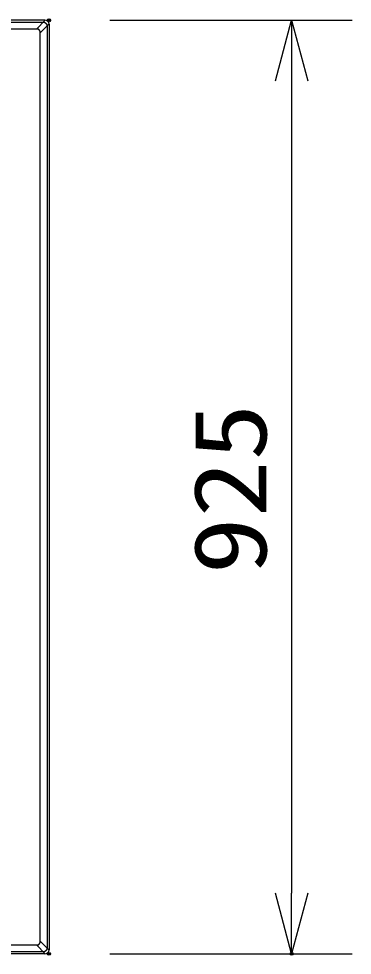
# Model space of a CAD drawing. Units: millimetres, scale not verified. Extents: x -63 to 63, y -57 to 57.
# Drawn here: x 7 to 18, y 0.73 to 31.66 of the extents above; entities that cross this region are included whole.
import ezdxf
from ezdxf.enums import TextEntityAlignment as Align

# ---------------------------------------------------------------- set-up
doc = ezdxf.new("R2010")
doc.units = ezdxf.units.MM
doc.header["$LTSCALE"] = 0.190236
doc.header["$PDMODE"] = 32
doc.header["$PDSIZE"] = 0.0951
for name, color, linetype in [('0-2_SUNPO', 3, 'Continuous'), ('0-3_GAIKEI', 1, 'Continuous'), ('0-5_WAKU', 1, 'Continuous')]:
    doc.layers.add(name, color=color, linetype=linetype)
doc.styles.add('ＭＳ ゴシック', font='')
doc.styles.get('ＭＳ ゴシック').set_extended_font_data('MS Gothic')

# ---------------------------------------------------------------- blocks, each defined once
blk = doc.blocks.new('_OPEN30')
at = {"layer": '0-3_GAIKEI', "color": 7}
blk.add_line((0, 0), (-1, 0), dxfattribs=at)
blk.add_lwpolyline([(-1, 0.26795), (0, 0), (-1, -0.26795)], dxfattribs=at)

msp = doc.modelspace()

# ---------------------------------------------------------------- linework, layer by layer
at = {"layer": '0-2_SUNPO'}
for p, q in [((10.0014, 31.616), (18.0014, 31.616)), ((16.0014, 29.616), (16.0014, 2.7759)), ((10.0014, 0.7759), (18.0014, 0.7759))]:
    msp.add_line(p, q, dxfattribs=at)
at = {"layer": '0-3_GAIKEI', "color": 7}
for p, q in [((7.8681, 31.616), (-43.6654, 31.616)), ((8.0014, 31.4826), (8.0014, 0.9092)), ((7.8681, 0.7759), (-43.6654, 0.7759))]:
    msp.add_line(p, q, dxfattribs=at)
at = {"layer": '0-3_GAIKEI'}
for p, q in [((7.5863, 31.3235), (7.8783, 31.6156)), ((-43.604, 31.5518), (7.8067, 31.5518)), ((7.6037, 31.3235), (-43.401, 31.3235)), ((8.001, 31.4929), (7.7089, 31.2008)), ((7.9373, 31.4213), (7.9373, 0.9705)), ((7.7089, 1.1736), (7.7089, 31.2182)), ((-43.401, 1.0684), (7.6037, 1.0684)), ((7.8783, 0.7763), (7.5863, 1.0684)), ((7.7089, 1.191), (8.001, 0.899)), ((7.8068, 0.84), (-43.6041, 0.84))]:
    msp.add_line(p, q, dxfattribs=at)
for points in [[(7.6173, 31.3226), (7.6163, 31.3227), (7.6154, 31.3229), (7.6144, 31.323), (7.6134, 31.323), (7.6124, 31.3231), (7.6115, 31.3232), (7.6105, 31.3233), (7.6095, 31.3233), (7.6085, 31.3234), (7.6076, 31.3234), (7.6066, 31.3234), (7.6056, 31.3235), (7.6046, 31.3235), (7.6037, 31.3235), (7.6037, 31.3235)], [(7.6535, 31.3115), (7.6526, 31.3119), (7.6517, 31.3124), (7.6508, 31.3128), (7.65, 31.3132), (7.6491, 31.3136), (7.6482, 31.314), (7.6473, 31.3144), (7.6464, 31.3148), (7.6455, 31.3152), (7.6446, 31.3156), (7.6437, 31.3159), (7.6428, 31.3163), (7.6419, 31.3166), (7.641, 31.317), (7.64, 31.3173), (7.6391, 31.3176), (7.6382, 31.3179), (7.6373, 31.3182), (7.6363, 31.3185), (7.6354, 31.3188), (7.6345, 31.3191), (7.6335, 31.3194), (7.6326, 31.3196), (7.6317, 31.3199), (7.6307, 31.3201), (7.6298, 31.3204), (7.6288, 31.3206), (7.6279, 31.3208), (7.6269, 31.321), (7.626, 31.3212), (7.625, 31.3214), (7.624, 31.3216), (7.6231, 31.3218), (7.6221, 31.3219), (7.6212, 31.3221), (7.6202, 31.3222), (7.6192, 31.3224), (7.6183, 31.3225), (7.6173, 31.3226)], [(7.6832, 31.2881), (7.6826, 31.2889), (7.6819, 31.2896), (7.6813, 31.2903), (7.6806, 31.291), (7.6799, 31.2917), (7.6792, 31.2924), (7.6786, 31.2931), (7.6779, 31.2938), (7.6772, 31.2945), (7.6765, 31.2952), (7.6757, 31.2958), (7.675, 31.2965), (7.6743, 31.2971), (7.6736, 31.2978), (7.6728, 31.2984), (7.6721, 31.2991), (7.6713, 31.2997), (7.6706, 31.3003), (7.6698, 31.3009), (7.669, 31.3015), (7.6683, 31.3021), (7.6675, 31.3027), (7.6667, 31.3033), (7.6659, 31.3038), (7.6651, 31.3044), (7.6643, 31.305), (7.6635, 31.3055), (7.6627, 31.3061), (7.6619, 31.3066), (7.6611, 31.3071), (7.6602, 31.3076), (7.6594, 31.3081), (7.6586, 31.3086), (7.6577, 31.3091), (7.6569, 31.3096), (7.656, 31.3101), (7.6552, 31.3106), (7.6543, 31.311), (7.6535, 31.3115)], [(7.7024, 31.2555), (7.7021, 31.2564), (7.7017, 31.2574), (7.7014, 31.2583), (7.701, 31.2592), (7.7006, 31.2601), (7.7002, 31.261), (7.6999, 31.2619), (7.6995, 31.2628), (7.6991, 31.2636), (7.6986, 31.2645), (7.6982, 31.2654), (7.6978, 31.2663), (7.6973, 31.2672), (7.6969, 31.268), (7.6965, 31.2689), (7.696, 31.2697), (7.6955, 31.2706), (7.695, 31.2715), (7.6946, 31.2723), (7.6941, 31.2731), (7.6936, 31.274), (7.6931, 31.2748), (7.6925, 31.2756), (7.692, 31.2765), (7.6915, 31.2773), (7.6909, 31.2781), (7.6904, 31.2789), (7.6898, 31.2797), (7.6893, 31.2805), (7.6887, 31.2813), (7.6881, 31.2821), (7.6875, 31.2829), (7.6869, 31.2836), (7.6863, 31.2844), (7.6857, 31.2852), (7.6851, 31.2859), (7.6845, 31.2867), (7.6839, 31.2874), (7.6832, 31.2881)], [(7.7089, 31.2182), (7.7089, 31.2192), (7.7089, 31.2202), (7.7089, 31.2212), (7.7088, 31.2221), (7.7088, 31.2231), (7.7087, 31.2241), (7.7087, 31.2251), (7.7086, 31.226), (7.7085, 31.227), (7.7085, 31.228), (7.7084, 31.229), (7.7083, 31.2299), (7.7082, 31.2309), (7.7081, 31.2319), (7.7079, 31.2328), (7.7078, 31.2338), (7.7077, 31.2348), (7.7075, 31.2357), (7.7073, 31.2367), (7.7072, 31.2377), (7.707, 31.2386), (7.7068, 31.2396), (7.7066, 31.2405), (7.7064, 31.2415), (7.7062, 31.2424), (7.706, 31.2434), (7.7058, 31.2443), (7.7055, 31.2453), (7.7053, 31.2462), (7.705, 31.2472), (7.7048, 31.2481), (7.7045, 31.249), (7.7042, 31.25), (7.704, 31.2509), (7.7037, 31.2518), (7.7034, 31.2528), (7.703, 31.2537), (7.7027, 31.2546), (7.7024, 31.2555)], [(7.8039, 31.5519), (7.8049, 31.5519), (7.8058, 31.5518), (7.8067, 31.5518), (7.8076, 31.5518), (7.8085, 31.5518), (7.8094, 31.5517), (7.8103, 31.5517), (7.8112, 31.5517), (7.8121, 31.5516), (7.813, 31.5516), (7.814, 31.5515), (7.8149, 31.5514), (7.8158, 31.5513), (7.8167, 31.5513), (7.8176, 31.5512), (7.8185, 31.5511), (7.8194, 31.551), (7.8203, 31.5509), (7.8212, 31.5508), (7.8221, 31.5506), (7.823, 31.5505), (7.8239, 31.5504), (7.8248, 31.5502), (7.8257, 31.5501), (7.8266, 31.5499), (7.8275, 31.5498), (7.8284, 31.5496), (7.8293, 31.5494), (7.8302, 31.5493), (7.8311, 31.5491), (7.832, 31.5489), (7.8329, 31.5487), (7.8338, 31.5485), (7.8346, 31.5483), (7.8355, 31.5481), (7.8364, 31.5479), (7.8373, 31.5476), (7.8382, 31.5474), (7.8391, 31.5472)], [(7.8391, 31.5472), (7.8399, 31.5469), (7.8408, 31.5467), (7.8417, 31.5464), (7.8426, 31.5462), (7.8434, 31.5459), (7.8443, 31.5456), (7.8452, 31.5454), (7.846, 31.5451), (7.8469, 31.5448), (7.8478, 31.5445), (7.8486, 31.5442), (7.8495, 31.5439), (7.8503, 31.5436), (7.8512, 31.5433), (7.852, 31.5429), (7.8529, 31.5426), (7.8537, 31.5423), (7.8546, 31.5419), (7.8554, 31.5416), (7.8563, 31.5412), (7.8571, 31.5409), (7.8579, 31.5405), (7.8588, 31.5401), (7.8596, 31.5397), (7.8604, 31.5394), (7.8612, 31.539), (7.8621, 31.5386), (7.8629, 31.5382), (7.8637, 31.5378), (7.8645, 31.5374), (7.8653, 31.5369), (7.8661, 31.5365), (7.8669, 31.5361), (7.8677, 31.5357), (7.8685, 31.5352), (7.8693, 31.5348), (7.8701, 31.5343), (7.8709, 31.5339), (7.8717, 31.5334)], [(7.8717, 31.5334), (7.8725, 31.533), (7.8733, 31.5325), (7.874, 31.532), (7.8748, 31.5315), (7.8756, 31.531), (7.8763, 31.5306), (7.8771, 31.5301), (7.8779, 31.5296), (7.8786, 31.529), (7.8794, 31.5285), (7.8801, 31.528), (7.8809, 31.5275), (7.8816, 31.527), (7.8823, 31.5264), (7.8831, 31.5259), (7.8838, 31.5254), (7.8845, 31.5248), (7.8853, 31.5243), (7.886, 31.5237), (7.8867, 31.5231), (7.8874, 31.5226), (7.8881, 31.522), (7.8888, 31.5214), (7.8895, 31.5208), (7.8902, 31.5202), (7.8909, 31.5197), (7.8916, 31.5191), (7.8923, 31.5185), (7.893, 31.5179), (7.8936, 31.5172), (7.8943, 31.5166), (7.895, 31.516), (7.8957, 31.5154), (7.8963, 31.5148), (7.897, 31.5141), (7.8976, 31.5135), (7.8983, 31.5128), (7.8989, 31.5122), (7.8995, 31.5115)], [(7.8995, 31.5115), (7.9002, 31.5109), (7.9008, 31.5102), (7.9014, 31.5096), (7.902, 31.5089), (7.9027, 31.5082), (7.9033, 31.5076), (7.9039, 31.5069), (7.9045, 31.5062), (7.9051, 31.5055), (7.9057, 31.5048), (7.9063, 31.5041), (7.9068, 31.5034), (7.9074, 31.5027), (7.908, 31.502), (7.9086, 31.5013), (7.9091, 31.5006), (7.9097, 31.4998), (7.9102, 31.4991), (7.9108, 31.4984), (7.9113, 31.4977), (7.9119, 31.4969), (7.9124, 31.4962), (7.9129, 31.4954), (7.9134, 31.4947), (7.914, 31.494), (7.9145, 31.4932), (7.915, 31.4924), (7.9155, 31.4917), (7.916, 31.4909), (7.9165, 31.4902), (7.917, 31.4894), (7.9174, 31.4886), (7.9179, 31.4878), (7.9184, 31.4871), (7.9188, 31.4863), (7.9193, 31.4855), (7.9198, 31.4847), (7.9202, 31.4839), (7.9207, 31.4831)], [(7.9207, 31.4831), (7.9211, 31.4823), (7.9215, 31.4815), (7.9219, 31.4807), (7.9224, 31.4799), (7.9228, 31.4791), (7.9232, 31.4783), (7.9236, 31.4775), (7.924, 31.4766), (7.9244, 31.4758), (7.9248, 31.475), (7.9252, 31.4742), (7.9255, 31.4733), (7.9259, 31.4725), (7.9263, 31.4717), (7.9266, 31.4708), (7.927, 31.47), (7.9273, 31.4692), (7.9277, 31.4683), (7.928, 31.4675), (7.9284, 31.4666), (7.9287, 31.4658), (7.929, 31.4649), (7.9293, 31.4641), (7.9296, 31.4632), (7.9299, 31.4623), (7.9302, 31.4615), (7.9305, 31.4606), (7.9308, 31.4597), (7.9311, 31.4589), (7.9313, 31.458), (7.9316, 31.4571), (7.9319, 31.4563), (7.9321, 31.4554), (7.9324, 31.4545), (7.9326, 31.4536), (7.9328, 31.4528), (7.9331, 31.4519), (7.9333, 31.451), (7.9335, 31.4501)], [(7.9335, 31.4501), (7.9337, 31.4492), (7.9339, 31.4483), (7.9341, 31.4474), (7.9343, 31.4466), (7.9345, 31.4457), (7.9347, 31.4448), (7.9349, 31.4439), (7.935, 31.443), (7.9352, 31.4421), (7.9354, 31.4412), (7.9355, 31.4403), (7.9357, 31.4394), (7.9358, 31.4385), (7.9359, 31.4376), (7.9361, 31.4367), (7.9362, 31.4358), (7.9363, 31.4349), (7.9364, 31.434), (7.9365, 31.4331), (7.9366, 31.4322), (7.9367, 31.4313), (7.9368, 31.4303), (7.9368, 31.4294), (7.9369, 31.4285), (7.937, 31.4276), (7.937, 31.4267), (7.9371, 31.4258), (7.9371, 31.4249), (7.9372, 31.424), (7.9372, 31.4231), (7.9372, 31.4222), (7.9373, 31.4213), (7.9373, 31.4203), (7.9373, 31.4194), (7.9373, 31.4185)], [(7.6037, 1.0684), (7.6045, 1.0684), (7.6052, 1.0684), (7.606, 1.0684), (7.6068, 1.0684), (7.6076, 1.0685), (7.6084, 1.0685), (7.6092, 1.0685), (7.61, 1.0686), (7.6108, 1.0686), (7.6116, 1.0687), (7.6123, 1.0687), (7.6131, 1.0688), (7.6139, 1.0689), (7.6147, 1.0689), (7.6155, 1.069), (7.6163, 1.0691), (7.6171, 1.0692), (7.6178, 1.0693), (7.6186, 1.0694), (7.6194, 1.0695), (7.6202, 1.0696), (7.621, 1.0698), (7.6218, 1.0699), (7.6225, 1.07), (7.6233, 1.0702), (7.6241, 1.0703), (7.6249, 1.0704), (7.6256, 1.0706), (7.6264, 1.0708), (7.6272, 1.0709), (7.628, 1.0711), (7.6287, 1.0713), (7.6295, 1.0715), (7.6303, 1.0716), (7.631, 1.0718), (7.6318, 1.072), (7.6325, 1.0722), (7.6333, 1.0724), (7.6341, 1.0727)], [(7.6341, 1.0727), (7.6348, 1.0729), (7.6356, 1.0731), (7.6363, 1.0733), (7.6371, 1.0736), (7.6378, 1.0738), (7.6386, 1.0741), (7.6393, 1.0743), (7.6401, 1.0746), (7.6408, 1.0749), (7.6416, 1.0751), (7.6423, 1.0754), (7.643, 1.0757), (7.6438, 1.076), (7.6445, 1.0763), (7.6452, 1.0766), (7.646, 1.0769), (7.6467, 1.0772), (7.6474, 1.0775), (7.6481, 1.0778), (7.6489, 1.0781), (7.6496, 1.0785), (7.6503, 1.0788), (7.651, 1.0792), (7.6517, 1.0795), (7.6524, 1.0799), (7.6531, 1.0802), (7.6538, 1.0806), (7.6545, 1.0809), (7.6552, 1.0813), (7.6559, 1.0817), (7.6566, 1.0821), (7.6573, 1.0825), (7.658, 1.0829), (7.6587, 1.0833), (7.6593, 1.0837), (7.66, 1.0841), (7.6607, 1.0845), (7.6613, 1.0849), (7.662, 1.0854)], [(7.662, 1.0854), (7.6627, 1.0858), (7.6633, 1.0862), (7.664, 1.0867), (7.6646, 1.0871), (7.6653, 1.0876), (7.6659, 1.088), (7.6666, 1.0885), (7.6672, 1.089), (7.6678, 1.0894), (7.6685, 1.0899), (7.6691, 1.0904), (7.6697, 1.0909), (7.6703, 1.0914), (7.6709, 1.0919), (7.6716, 1.0924), (7.6722, 1.0929), (7.6728, 1.0934), (7.6734, 1.0939), (7.674, 1.0944), (7.6745, 1.0949), (7.6751, 1.0955), (7.6757, 1.096), (7.6763, 1.0965), (7.6769, 1.0971), (7.6774, 1.0976), (7.678, 1.0982), (7.6786, 1.0987), (7.6791, 1.0993), (7.6797, 1.0999), (7.6802, 1.1004), (7.6808, 1.101), (7.6813, 1.1016), (7.6818, 1.1022), (7.6824, 1.1027), (7.6829, 1.1033), (7.6834, 1.1039), (7.6839, 1.1045), (7.6844, 1.1051), (7.6849, 1.1057)], [(7.6849, 1.1057), (7.6854, 1.1064), (7.6859, 1.107), (7.6864, 1.1076), (7.6869, 1.1082), (7.6874, 1.1088), (7.6879, 1.1095), (7.6883, 1.1101), (7.6888, 1.1107), (7.6893, 1.1114), (7.6897, 1.112), (7.6902, 1.1127), (7.6906, 1.1133), (7.6911, 1.114), (7.6915, 1.1146), (7.6919, 1.1153), (7.6924, 1.1159), (7.6928, 1.1166), (7.6932, 1.1173), (7.6936, 1.118), (7.694, 1.1186), (7.6944, 1.1193), (7.6948, 1.12), (7.6952, 1.1207), (7.6956, 1.1214), (7.696, 1.1221), (7.6964, 1.1228), (7.6967, 1.1235), (7.6971, 1.1242), (7.6974, 1.1249), (7.6978, 1.1256), (7.6981, 1.1263), (7.6985, 1.127), (7.6988, 1.1277), (7.6992, 1.1284), (7.6995, 1.1291), (7.6998, 1.1299), (7.7001, 1.1306), (7.7004, 1.1313), (7.7007, 1.132)], [(7.7007, 1.132), (7.701, 1.1328), (7.7013, 1.1335), (7.7016, 1.1342), (7.7019, 1.135), (7.7022, 1.1357), (7.7024, 1.1365), (7.7027, 1.1372), (7.703, 1.138), (7.7032, 1.1387), (7.7035, 1.1394), (7.7037, 1.1402), (7.704, 1.141), (7.7042, 1.1417), (7.7044, 1.1425), (7.7046, 1.1432), (7.7049, 1.144), (7.7051, 1.1447), (7.7053, 1.1455), (7.7055, 1.1463), (7.7057, 1.147), (7.7058, 1.1478), (7.706, 1.1486), (7.7062, 1.1493), (7.7064, 1.1501), (7.7065, 1.1509), (7.7067, 1.1517), (7.7069, 1.1524), (7.707, 1.1532), (7.7071, 1.154), (7.7073, 1.1548), (7.7074, 1.1555), (7.7075, 1.1563), (7.7077, 1.1571), (7.7078, 1.1579), (7.7079, 1.1587), (7.708, 1.1594), (7.7081, 1.1602), (7.7082, 1.161), (7.7083, 1.1618)], [(7.7083, 1.1618), (7.7083, 1.1626), (7.7084, 1.1634), (7.7085, 1.1642), (7.7086, 1.1649), (7.7086, 1.1657), (7.7087, 1.1665), (7.7087, 1.1673), (7.7088, 1.1681), (7.7088, 1.1689), (7.7088, 1.1697), (7.7089, 1.1705), (7.7089, 1.1713), (7.7089, 1.172), (7.7089, 1.1728), (7.7089, 1.1736)], [(7.9326, 0.9382), (7.9324, 0.9374), (7.9321, 0.9365), (7.9319, 0.9356), (7.9316, 0.9347), (7.9313, 0.9339), (7.9311, 0.933), (7.9308, 0.9321), (7.9305, 0.9313), (7.9302, 0.9304), (7.9299, 0.9295), (7.9296, 0.9287), (7.9293, 0.9278), (7.929, 0.927), (7.9287, 0.9261), (7.9284, 0.9253), (7.928, 0.9244), (7.9277, 0.9236), (7.9273, 0.9227), (7.927, 0.9219), (7.9266, 0.921), (7.9263, 0.9202), (7.9259, 0.9194), (7.9255, 0.9185), (7.9252, 0.9177), (7.9248, 0.9169), (7.9244, 0.9161), (7.924, 0.9152), (7.9236, 0.9144), (7.9232, 0.9136), (7.9228, 0.9128), (7.9224, 0.912), (7.922, 0.9112), (7.9215, 0.9104), (7.9211, 0.9096), (7.9207, 0.9088), (7.9202, 0.908), (7.9198, 0.9072), (7.9193, 0.9064), (7.9188, 0.9056)], [(7.9373, 0.9734), (7.9373, 0.9724), (7.9373, 0.9715), (7.9373, 0.9706), (7.9372, 0.9697), (7.9372, 0.9688), (7.9372, 0.9679), (7.9371, 0.967), (7.9371, 0.9661), (7.937, 0.9652), (7.937, 0.9642), (7.9369, 0.9633), (7.9368, 0.9624), (7.9368, 0.9615), (7.9367, 0.9606), (7.9366, 0.9597), (7.9365, 0.9588), (7.9364, 0.9579), (7.9363, 0.957), (7.9362, 0.9561), (7.9361, 0.9552), (7.9359, 0.9543), (7.9358, 0.9534), (7.9357, 0.9525), (7.9355, 0.9516), (7.9354, 0.9507), (7.9352, 0.9498), (7.935, 0.9489), (7.9349, 0.948), (7.9347, 0.9471), (7.9345, 0.9462), (7.9343, 0.9453), (7.9341, 0.9444), (7.9339, 0.9435), (7.9337, 0.9427), (7.9335, 0.9418), (7.9333, 0.9409), (7.9331, 0.94), (7.9328, 0.9391), (7.9326, 0.9382)], [(7.8355, 0.8438), (7.8346, 0.8436), (7.8338, 0.8434), (7.8329, 0.8432), (7.832, 0.843), (7.8311, 0.8428), (7.8302, 0.8426), (7.8293, 0.8424), (7.8284, 0.8423), (7.8275, 0.8421), (7.8266, 0.8419), (7.8257, 0.8418), (7.8248, 0.8416), (7.8239, 0.8415), (7.823, 0.8414), (7.8221, 0.8412), (7.8212, 0.8411), (7.8203, 0.841), (7.8194, 0.8409), (7.8185, 0.8408), (7.8176, 0.8407), (7.8167, 0.8406), (7.8158, 0.8405), (7.8149, 0.8405), (7.814, 0.8404), (7.813, 0.8403), (7.8121, 0.8403), (7.8112, 0.8402), (7.8103, 0.8402), (7.8094, 0.8401), (7.8085, 0.8401), (7.8076, 0.8401), (7.8067, 0.84), (7.8058, 0.84), (7.8049, 0.84), (7.8039, 0.84)], [(7.8685, 0.8566), (7.8677, 0.8562), (7.8669, 0.8558), (7.8661, 0.8553), (7.8653, 0.8549), (7.8645, 0.8545), (7.8637, 0.8541), (7.8629, 0.8537), (7.8621, 0.8533), (7.8612, 0.8529), (7.8604, 0.8525), (7.8596, 0.8521), (7.8588, 0.8518), (7.8579, 0.8514), (7.8571, 0.851), (7.8563, 0.8507), (7.8554, 0.8503), (7.8546, 0.85), (7.8537, 0.8496), (7.8529, 0.8493), (7.852, 0.8489), (7.8512, 0.8486), (7.8503, 0.8483), (7.8495, 0.848), (7.8486, 0.8477), (7.8478, 0.8474), (7.8469, 0.8471), (7.846, 0.8468), (7.8452, 0.8465), (7.8443, 0.8462), (7.8434, 0.846), (7.8426, 0.8457), (7.8417, 0.8454), (7.8408, 0.8452), (7.8399, 0.8449), (7.8391, 0.8447), (7.8382, 0.8445), (7.8373, 0.8442), (7.8364, 0.844), (7.8355, 0.8438)], [(7.897, 0.8778), (7.8963, 0.8771), (7.8957, 0.8765), (7.895, 0.8759), (7.8943, 0.8752), (7.8937, 0.8746), (7.893, 0.874), (7.8923, 0.8734), (7.8916, 0.8728), (7.8909, 0.8722), (7.8902, 0.8716), (7.8895, 0.871), (7.8888, 0.8705), (7.8881, 0.8699), (7.8874, 0.8693), (7.8867, 0.8687), (7.886, 0.8682), (7.8853, 0.8676), (7.8845, 0.8671), (7.8838, 0.8665), (7.8831, 0.866), (7.8824, 0.8654), (7.8816, 0.8649), (7.8809, 0.8644), (7.8801, 0.8639), (7.8794, 0.8633), (7.8786, 0.8628), (7.8779, 0.8623), (7.8771, 0.8618), (7.8763, 0.8613), (7.8756, 0.8608), (7.8748, 0.8603), (7.874, 0.8599), (7.8733, 0.8594), (7.8725, 0.8589), (7.8717, 0.8585), (7.8709, 0.858), (7.8701, 0.8575), (7.8693, 0.8571), (7.8685, 0.8566)], [(7.9188, 0.9056), (7.9184, 0.9048), (7.9179, 0.904), (7.9174, 0.9033), (7.917, 0.9025), (7.9165, 0.9017), (7.916, 0.901), (7.9155, 0.9002), (7.915, 0.8994), (7.9145, 0.8987), (7.914, 0.8979), (7.9134, 0.8972), (7.9129, 0.8964), (7.9124, 0.8957), (7.9119, 0.8949), (7.9113, 0.8942), (7.9108, 0.8935), (7.9102, 0.8928), (7.9097, 0.892), (7.9091, 0.8913), (7.9086, 0.8906), (7.908, 0.8899), (7.9074, 0.8892), (7.9068, 0.8885), (7.9063, 0.8878), (7.9057, 0.8871), (7.9051, 0.8864), (7.9045, 0.8857), (7.9039, 0.885), (7.9033, 0.8843), (7.9027, 0.8836), (7.9021, 0.883), (7.9014, 0.8823), (7.9008, 0.8816), (7.9002, 0.881), (7.8995, 0.8803), (7.8989, 0.8797), (7.8983, 0.879), (7.8976, 0.8784), (7.897, 0.8778)]]:
    msp.add_lwpolyline(points, dxfattribs=at)
at = {"layer": '0-3_GAIKEI', "color": 7}
for centre, start, end in [((7.8681, 31.4826), 0, 90), ((7.8681, 0.9092), 270, 0)]:
    msp.add_arc(centre, 0.1333, start, end, dxfattribs=at)
at = {"layer": '0-5_WAKU', "color": 7}
for p in [(8.0014, 31.616), (8.0014, 31.6081), (8.0014, 0.7759), (16.0014, 0.7759)]:
    msp.add_point(p, dxfattribs=at)

# ---------------------------------------------------------------- block references
at = {"layer": '0-2_SUNPO', "xscale": 2, "yscale": 2}
for p, rotation in [((16.0014, 31.616), 90), ((16.0014, 0.7759), 270)]:
    msp.add_blockref('_OPEN30', p, dxfattribs=dict(at, rotation=rotation))

# ---------------------------------------------------------------- texts
at = {"layer": '0-2_SUNPO', "style": 'ＭＳ ゴシック', "width": 1.15}
msp.add_text('925', height=2.406, rotation=90, dxfattribs=at).set_placement((15.8918, 13.3088), align=Align.BOTTOM_LEFT)

doc.saveas('drawing.dxf')
